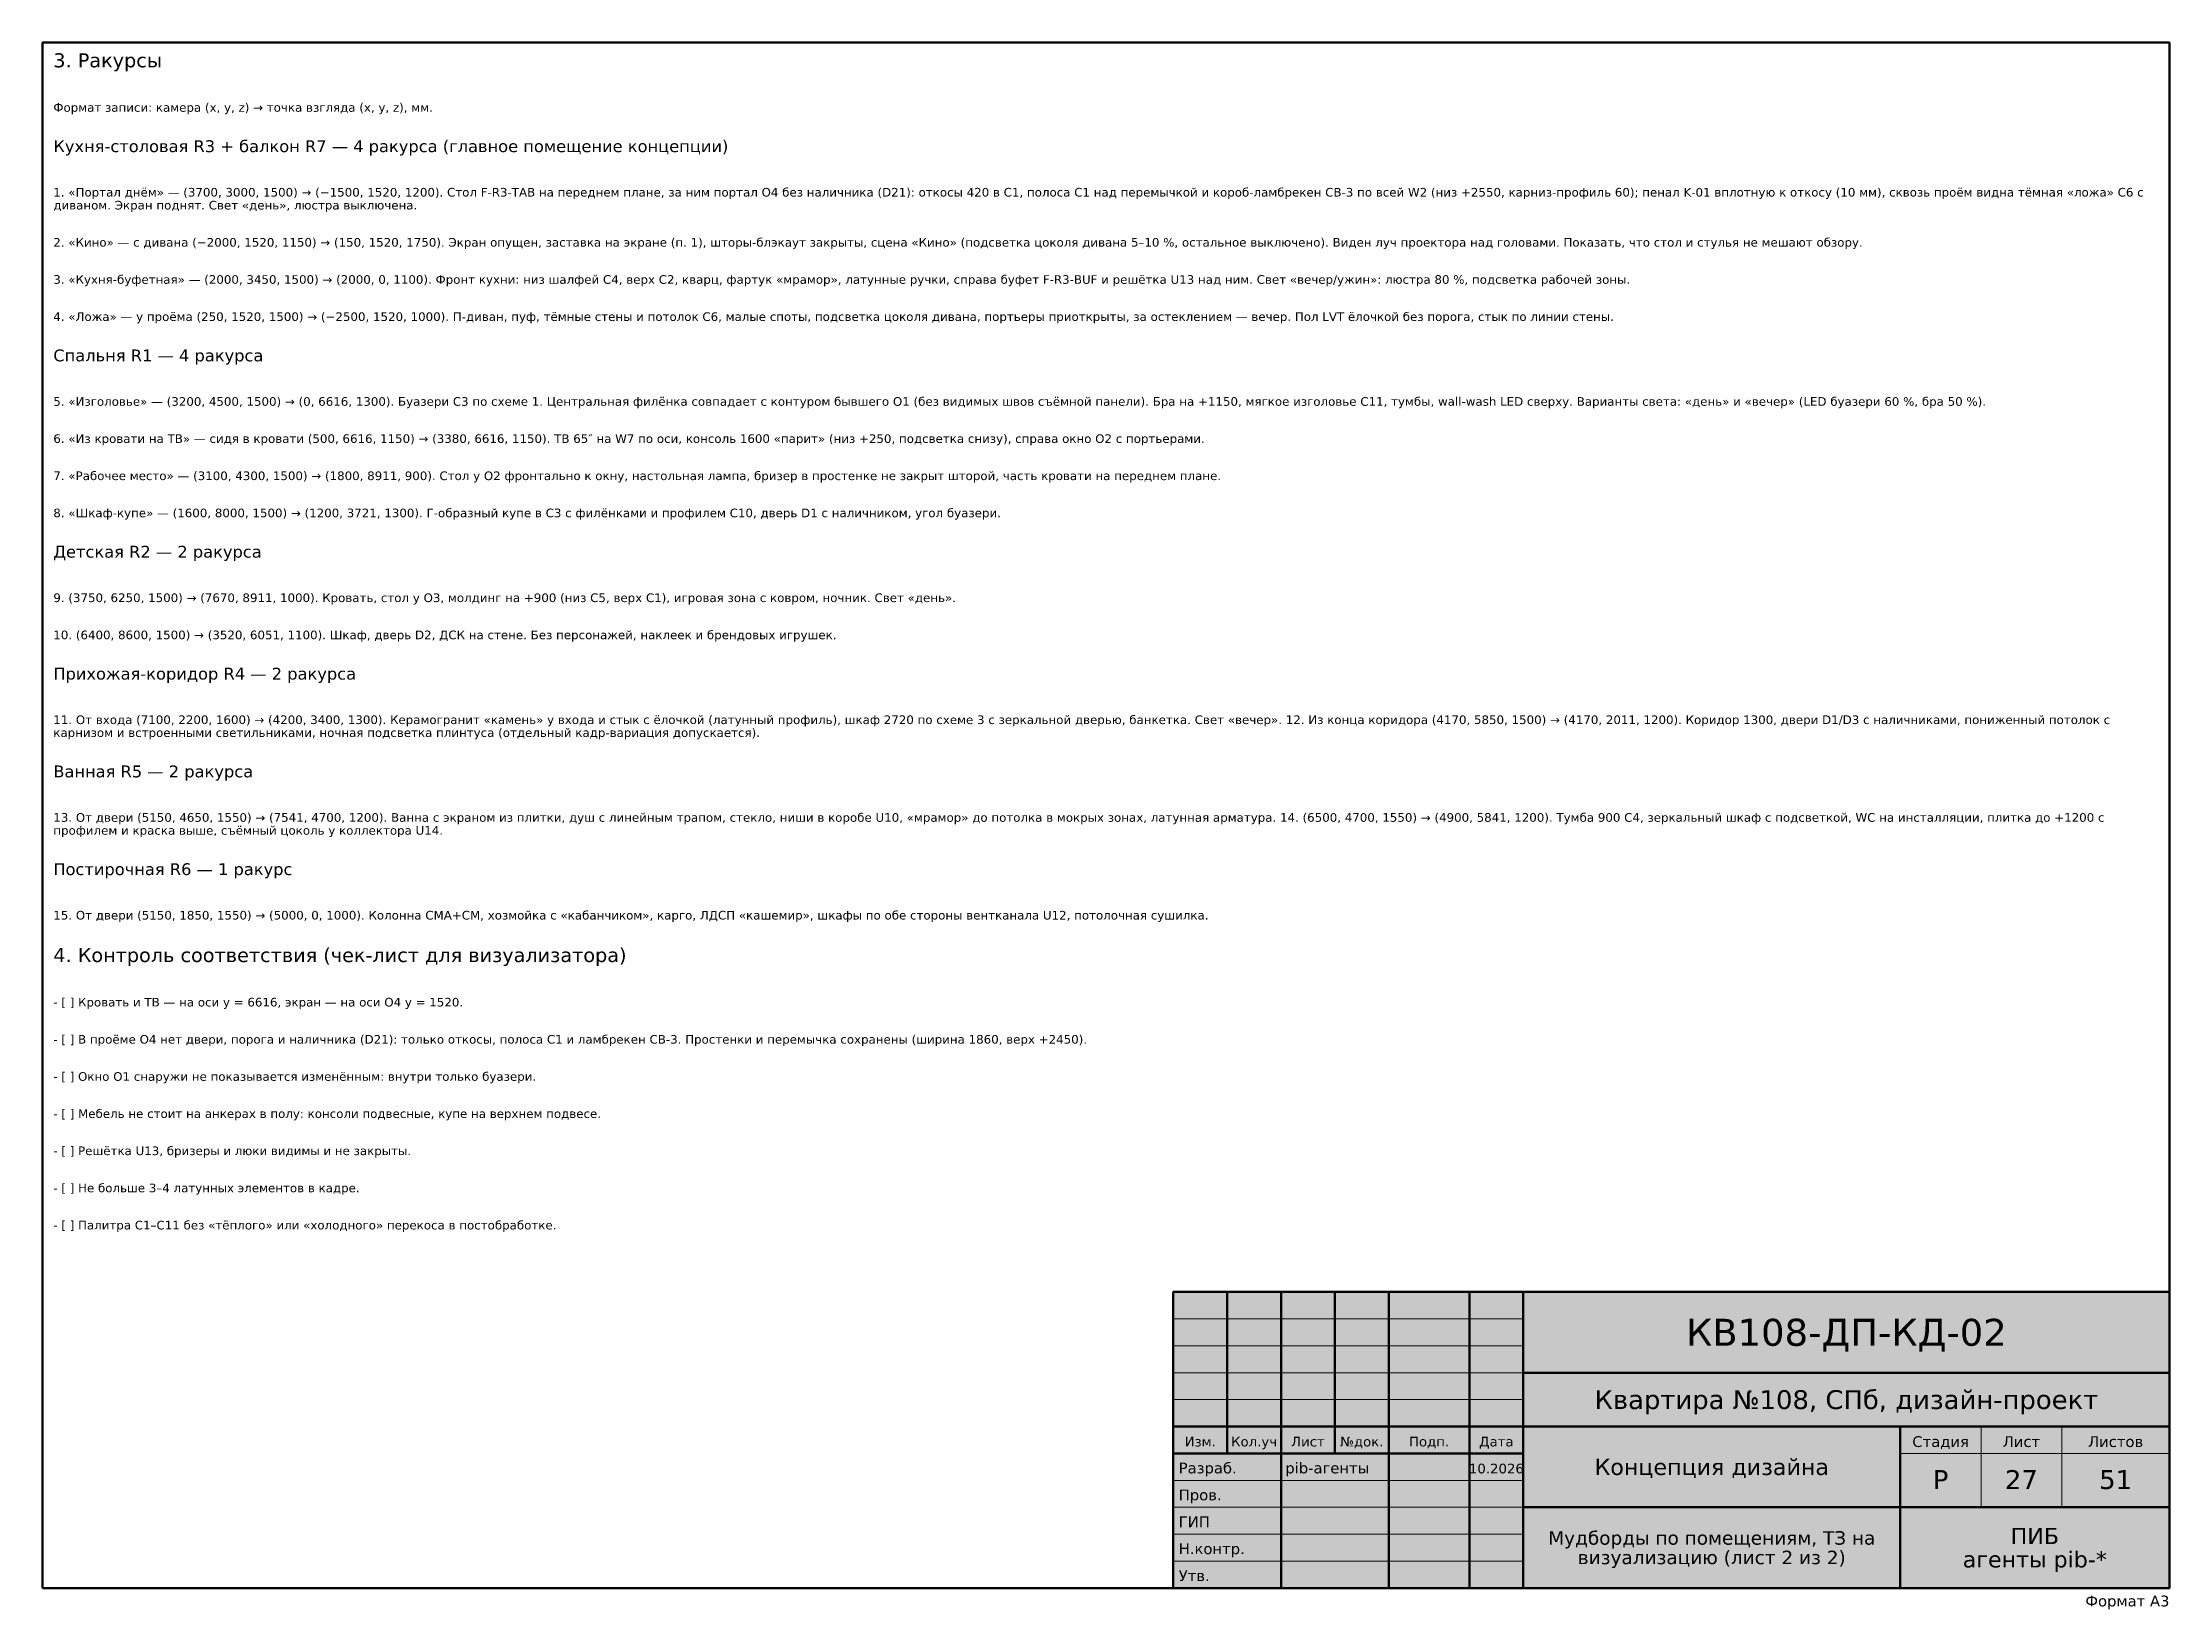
# Model space of a CAD drawing. Header units: millimetres. Extents: x 20 to 415, y 1 to 292.
import ezdxf
from ezdxf.enums import TextEntityAlignment as Align

# ---------------------------------------------------------------- set-up
doc = ezdxf.new("R2010")
doc.units = ezdxf.units.MM
doc.layers.add('FRAME', color=7, linetype='CONTINUOUS')
doc.layers.add('TEXT', color=7, linetype='CONTINUOUS')
doc.styles.add('GOST', font='DejaVuSans.ttf')

msp = doc.modelspace()

# ---------------------------------------------------------------- hatches: boundary and pattern name
at = {"layer": 'FRAME', "true_color": 0xffffff}
h = msp.add_hatch(color=7, dxfattribs=at)
h.dxf.hatch_style = 1
h.paths.add_polyline_path([(230, 5), (415, 5), (415, 60), (230, 60)])

# ---------------------------------------------------------------- linework, layer by layer
at = {"layer": 'FRAME', "color": 7, "lineweight": 50}
for points in [[(20, 5), (415, 5), (415, 292), (20, 292)], [(230, 5), (415, 5), (415, 60), (230, 60)]]:
    msp.add_lwpolyline(points, close=True, dxfattribs=at)
for points in [[(240, 30), (240, 60)], [(250, 5), (250, 60)], [(260, 30), (260, 60)], [(270, 5), (270, 60)], [(285, 5), (285, 60)], [(295, 5), (295, 60)], [(295, 45), (415, 45)], [(230, 35), (295, 35)], [(295, 35), (415, 35)], [(365, 5), (365, 35)], [(230, 30), (295, 30)], [(295, 20), (415, 20)]]:
    msp.add_lwpolyline(points, dxfattribs=at)
at = {"layer": 'FRAME', "color": 7, "lineweight": 20}
for points in [[(230, 55), (295, 55)], [(230, 50), (295, 50)], [(230, 45), (295, 45)], [(230, 40), (295, 40)], [(380, 20), (380, 35)], [(395, 20), (395, 35)], [(365, 30), (415, 30)], [(230, 25), (295, 25)], [(230, 20), (295, 20)], [(230, 15), (295, 15)], [(230, 10), (295, 10)]]:
    msp.add_lwpolyline(points, dxfattribs=at)

# ---------------------------------------------------------------- texts
at = {"layer": 'FRAME', "color": 7, "style": 'GOST'}
for s, height, p in [('КВ108-ДП-КД-02', 5, (355, 50)), ('Квартира №108, СПб, дизайн-проект', 3.5, (355, 38.25)), ('Изм.', 1.8, (235, 31.3)), ('Кол.уч', 1.8, (245, 31.3)), ('Лист', 1.8, (255, 31.3)), ('№док.', 1.8, (265, 31.3)), ('Подп.', 1.8, (277.5, 31.3)), ('Дата', 1.8, (290, 31.3)), ('Стадия', 2, (372.5, 31.2)), ('Лист', 2, (387.5, 31.2)), ('Листов', 2, (405, 31.2)), ('10.2026', 1.8, (290, 26.3)), ('Концепция дизайна', 3, (330, 26)), ('Р', 3.5, (372.5, 23.4)), ('27', 3.5, (387.5, 23.4)), ('51', 3.5, (405, 23.4)), ('ПИБ', 3, (390, 13.18)), ('Мудборды по помещениям, ТЗ на', 2.5, (330, 13.06)), ('визуализацию (лист 2 из 2)', 2.5, (330, 9.44)), ('агенты pib-*', 3, (390, 8.83))]:
    msp.add_text(s, height=height, dxfattribs=at).set_placement(p, align=Align.CENTER)
for s, p in [('Разраб.', (231, 26.3)), ('pib-агенты', (250.8, 26.3)), ('Пров.', (231, 21.3)), ('ГИП', (231, 16.3)), ('Н.контр.', (231, 11.3)), ('Утв.', (231, 6.3))]:
    msp.add_text(s, height=2, dxfattribs=at).set_placement(p)
msp.add_text('Формат A3', height=2, dxfattribs=at).set_placement((415, 1.6), align=Align.RIGHT)
at = {"layer": 'TEXT', "color": 7, "style": 'GOST'}
for s, height, p in [('3. Ракурсы', 2.6, (22, 287.4)), ('Формат записи: камера (x, y, z) → точка взгляда (x, y, z), мм.', 1.6, (22, 279.15)), ('Кухня-столовая R3 + балкон R7 — 4 ракурса (главное помещение концепции)', 2.2, (22, 271.65)), ('1. «Портал днём» — (3700, 3000, 1500) → (−1500, 1520, 1200). Стол F-R3-TAB на переднем плане, за ним портал O4 без наличника (D21): откосы 420 в C1, полоса C1 над перемычкой и короб-ламбрекен CB-3 по всей W2 (низ +2550, карниз-профиль 60); пенал K-01 вплотную к откосу (10 мм), сквозь проём видна тёмная «ложа» C6 с', 1.6, (22, 263.4)), ('диваном. Экран поднят. Свет «день», люстра выключена.', 1.6, (22, 261)), ('2. «Кино» — с дивана (−2000, 1520, 1150) → (150, 1520, 1750). Экран опущен, заставка на экране (п. 1), шторы-блэкаут закрыты, сцена «Кино» (подсветка цоколя дивана 5–10 %, остальное выключено). Виден луч проектора над головами. Показать, что стол и стулья не мешают обзору.', 1.6, (22, 254.1)), ('3. «Кухня-буфетная» — (2000, 3450, 1500) → (2000, 0, 1100). Фронт кухни: низ шалфей C4, верх C2, кварц, фартук «мрамор», латунные ручки, справа буфет F-R3-BUF и решётка U13 над ним. Свет «вечер/ужин»: люстра 80 %, подсветка рабочей зоны.', 1.6, (22, 247.2)), ('4. «Ложа» — у проёма (250, 1520, 1500) → (−2500, 1520, 1000). П-диван, пуф, тёмные стены и потолок C6, малые споты, подсветка цоколя дивана, портьеры приоткрыты, за остеклением — вечер. Пол LVT ёлочкой без порога, стык по линии стены.', 1.6, (22, 240.3)), ('Спальня R1 — 4 ракурса', 2.2, (22, 232.8)), ('5. «Изголовье» — (3200, 4500, 1500) → (0, 6616, 1300). Буазери C3 по схеме 1. Центральная филёнка совпадает с контуром бывшего O1 (без видимых швов съёмной панели). Бра на +1150, мягкое изголовье C11, тумбы, wall-wash LED сверху. Варианты света: «день» и «вечер» (LED буазери 60 %, бра 50 %).', 1.6, (22, 224.55)), ('6. «Из кровати на ТВ» — сидя в кровати (500, 6616, 1150) → (3380, 6616, 1150). ТВ 65″ на W7 по оси, консоль 1600 «парит» (низ +250, подсветка снизу), справа окно O2 с портьерами.', 1.6, (22, 217.65)), ('7. «Рабочее место» — (3100, 4300, 1500) → (1800, 8911, 900). Стол у O2 фронтально к окну, настольная лампа, бризер в простенке не закрыт шторой, часть кровати на переднем плане.', 1.6, (22, 210.75)), ('8. «Шкаф-купе» — (1600, 8000, 1500) → (1200, 3721, 1300). Г-образный купе в C3 с филёнками и профилем C10, дверь D1 с наличником, угол буазери.', 1.6, (22, 203.85)), ('Детская R2 — 2 ракурса', 2.2, (22, 196.35)), ('9. (3750, 6250, 1500) → (7670, 8911, 1000). Кровать, стол у O3, молдинг на +900 (низ C5, верх C1), игровая зона с ковром, ночник. Свет «день».', 1.6, (22, 188.1)), ('10. (6400, 8600, 1500) → (3520, 6051, 1100). Шкаф, дверь D2, ДСК на стене. Без персонажей, наклеек и брендовых игрушек.', 1.6, (22, 181.2)), ('Прихожая-коридор R4 — 2 ракурса', 2.2, (22, 173.7)), ('11. От входа (7100, 2200, 1600) → (4200, 3400, 1300). Керамогранит «камень» у входа и стык с ёлочкой (латунный профиль), шкаф 2720 по схеме 3 с зеркальной дверью, банкетка. Свет «вечер». 12. Из конца коридора (4170, 5850, 1500) → (4170, 2011, 1200). Коридор 1300, двери D1/D3 с наличниками, пониженный потолок с', 1.6, (22, 165.45)), ('карнизом и встроенными светильниками, ночная подсветка плинтуса (отдельный кадр-вариация допускается).', 1.6, (22, 163.05)), ('Ванная R5 — 2 ракурса', 2.2, (22, 155.55)), ('профилем и краска выше, съёмный цоколь у коллектора U14.', 1.6, (22, 144.9)), ('13. От двери (5150, 4650, 1550) → (7541, 4700, 1200). Ванна с экраном из плитки, душ с линейным трапом, стекло, ниши в коробе U10, «мрамор» до потолка в мокрых зонах, латунная арматура. 14. (6500, 4700, 1550) → (4900, 5841, 1200). Тумба 900 C4, зеркальный шкаф с подсветкой, WC на инсталляции, плитка до +1200 с', 1.6, (22, 147.3)), ('Постирочная R6 — 1 ракурс', 2.2, (22, 137.4)), ('15. От двери (5150, 1850, 1550) → (5000, 0, 1000). Колонна СМА+СМ, хозмойка с «кабанчиком», карго, ЛДСП «кашемир», шкафы по обе стороны вентканала U12, потолочная сушилка.', 1.6, (22, 129.15)), ('4. Контроль соответствия (чек-лист для визуализатора)', 2.6, (22, 121.25)), ('- [ ] Кровать и ТВ — на оси y = 6616, экран — на оси O4 y = 1520.', 1.6, (22, 113)), ('- [ ] В проёме O4 нет двери, порога и наличника (D21): только откосы, полоса C1 и ламбрекен CB-3. Простенки и перемычка сохранены (ширина 1860, верх +2450).', 1.6, (22, 106.1)), ('- [ ] Окно O1 снаружи не показывается изменённым: внутри только буазери.', 1.6, (22, 99.2)), ('- [ ] Мебель не стоит на анкерах в полу: консоли подвесные, купе на верхнем подвесе.', 1.6, (22, 92.3)), ('- [ ] Решётка U13, бризеры и люки видимы и не закрыты.', 1.6, (22, 85.4)), ('- [ ] Не больше 3–4 латунных элементов в кадре.', 1.6, (22, 78.5)), ('- [ ] Палитра C1–C11 без «тёплого» или «холодного» перекоса в постобработке.', 1.6, (22, 71.6))]:
    msp.add_text(s, height=height, dxfattribs=at).set_placement(p)

doc.saveas('drawing.dxf')
